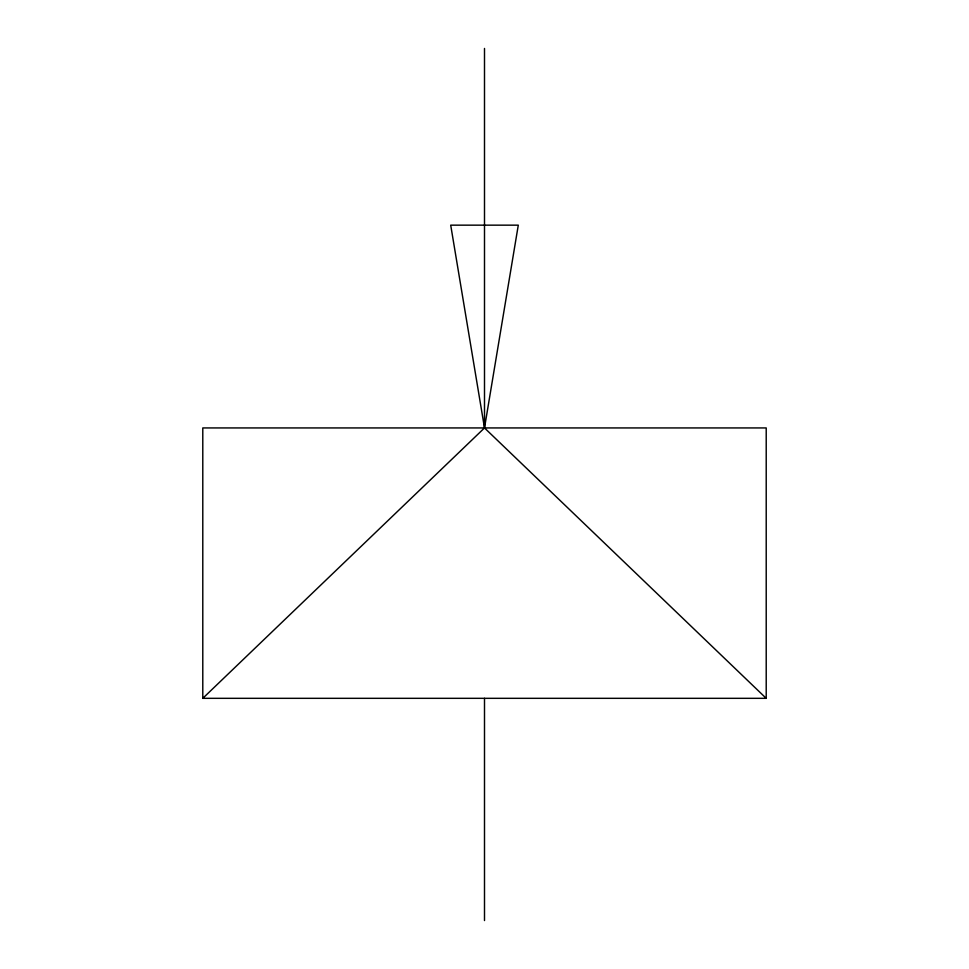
<?xml version="1.0" encoding="UTF-8"?>
<svg xmlns="http://www.w3.org/2000/svg" width="969" height="969" viewBox="0 0 969 969"><rect width="100%" height="100%" fill="white"/><g stroke="black" fill="none" stroke-linecap="round" stroke-linejoin="round"><path stroke-width="1.45" d="M202.787 698.322L484.5 427.935L518.294 225.159L450.706 225.159L484.5 427.935L766.213 698.322L766.213 427.935L202.787 427.935L202.787 698.322L766.213 698.322M484.5 48.45L484.5 427.935M484.5 698.322L484.5 920.55"/></g></svg>
